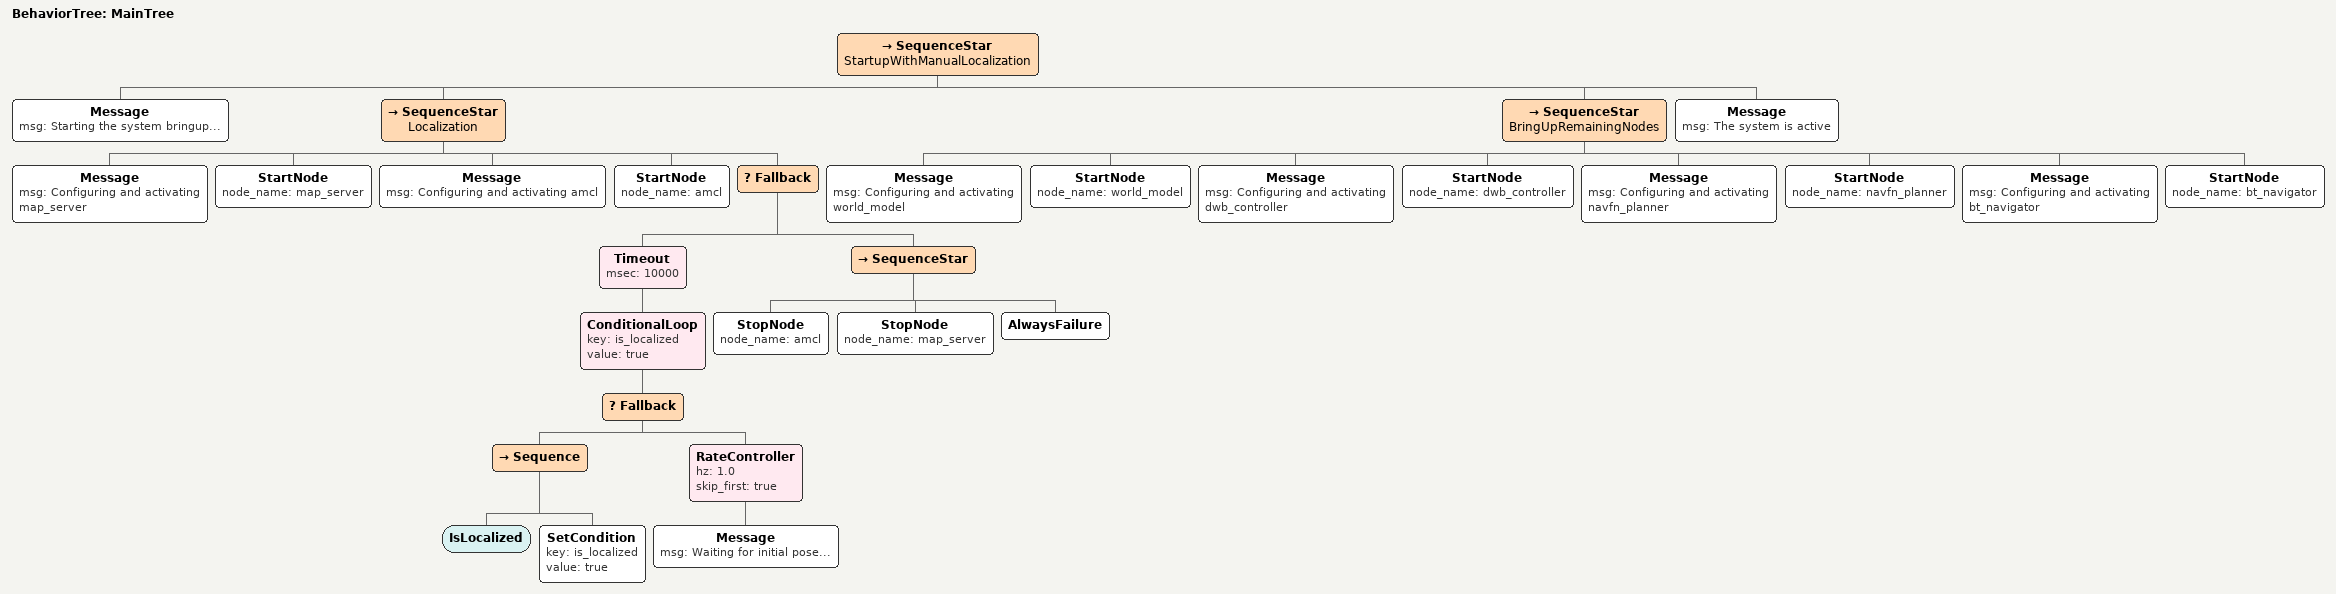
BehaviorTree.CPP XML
<root main_tree_to_execute="MainTree">
  <BehaviorTree ID="MainTree">
    <SequenceStar name="StartupWithManualLocalization">
      <Message msg="Starting the system bringup..."/>
      <SequenceStar name="Localization">
        <Message msg="Configuring and activating map_server"/>
        <StartNode node_name="map_server"/>
        <Message msg="Configuring and activating amcl"/>
        <StartNode node_name="amcl"/>
        <Fallback>
          <Timeout msec="10000">
            <ConditionalLoop key="is_localized" value="true">
              <Fallback>
                <Sequence>
                  <IsLocalized/>
                  <SetCondition key="is_localized" value="true"/>
                </Sequence>
                <RateController hz="1.0" skip_first="true">
                  <Message msg="Waiting for initial pose..."/>
                </RateController>
              </Fallback>
            </ConditionalLoop>
          </Timeout>
          <SequenceStar>
            <StopNode node_name="amcl"/>
            <StopNode node_name="map_server"/>
            <AlwaysFailure/>
          </SequenceStar>
        </Fallback>
      </SequenceStar>
      <SequenceStar name="BringUpRemainingNodes">
        <Message msg="Configuring and activating world_model"/>
        <StartNode node_name="world_model"/>
        <Message msg="Configuring and activating dwb_controller"/>
        <StartNode node_name="dwb_controller"/>
        <Message msg="Configuring and activating navfn_planner"/>
        <StartNode node_name="navfn_planner"/>
        <Message msg="Configuring and activating bt_navigator"/>
        <StartNode node_name="bt_navigator"/>
      </SequenceStar>
      <Message msg="The system is active"/>
    </SequenceStar>
  </BehaviorTree>
</root>
